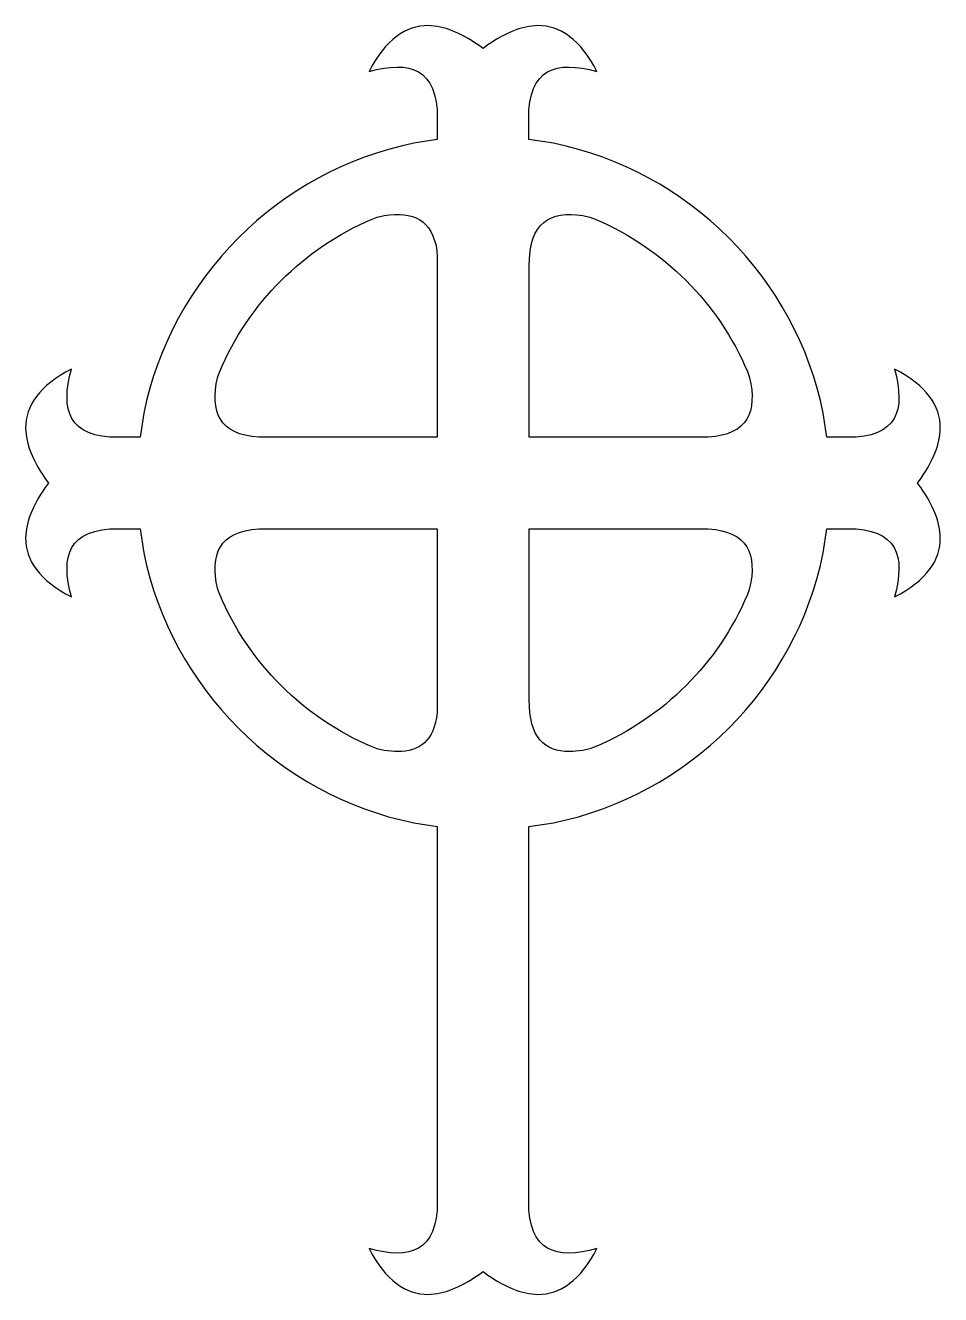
# Model space of a CAD drawing. Header units: centimetres. Extents: x -7.5 to 7.5, y -10.4 to 10.4.
import ezdxf

# ---------------------------------------------------------------- set-up
doc = ezdxf.new("R2010")
doc.units = ezdxf.units.CM
doc.header["$MEASUREMENT"] = 0
doc.layers.add('Camada 1', color=7, linetype='Continuous')

msp = doc.modelspace()

# ---------------------------------------------------------------- linework, layer by layer
at = {"layer": 'Camada 1'}
for points, knots in [([(-0.89196, -10.34689), (-1.26097, -10.35141), (-1.58684, -10.12271), (-1.85766, -9.59989), (-1.85766, -9.59989), (-1.19348, -9.78356), (-0.73898, -9.65185), (-0.7453, -8.82831), (-0.7453, -8.82831), (-0.7453, -8.82831), (-0.7453, -2.71384), (-0.7453, -2.71384), (-0.7453, -2.71384), (-0.7453, -2.71384), (-1.13048, -2.65534), (-1.13048, -2.65534), (-1.13048, -2.65534), (-3.33943, -2.20245), (-5.08018, -0.46171), (-5.53304, 1.74714), (-5.53304, 1.74714), (-5.53304, 1.74714), (-5.59318, 2.14153), (-5.59318, 2.14153), (-5.59318, 2.14153), (-5.59318, 2.14153), (-5.94175, 2.14152), (-5.94175, 2.14152), (-5.94175, 2.14152), (-6.76445, 2.14766), (-6.8966, 1.69313), (-6.7129, 1.02895), (-6.7129, 1.02895), (-7.23593, 1.29978), (-7.46464, 1.62564), (-7.46014, 1.99463), (-7.46014, 1.99463), (-7.45667, 2.24665), (-7.34581, 2.51848), (-7.14513, 2.80672), (-7.14513, 2.80672), (-7.14513, 2.80672), (-7.08663, 2.88668), (-7.08663, 2.88668), (-7.08663, 2.88668), (-7.08663, 2.88668), (-7.14513, 2.96688), (-7.14513, 2.96688), (-7.14513, 2.96688), (-7.34579, 3.25591), (-7.45665, 3.52756), (-7.46014, 3.77875), (-7.46014, 3.77875), (-7.46464, 4.14776), (-7.23596, 4.47363), (-6.7129, 4.74464), (-6.7129, 4.74464), (-6.8966, 4.08027), (-6.76444, 3.62574), (-5.94175, 3.63209), (-5.94175, 3.63209), (-5.94175, 3.63209), (-5.59319, 3.63208), (-5.59319, 3.63208), (-5.59319, 3.63208), (-5.59319, 3.63208), (-5.53305, 4.02626), (-5.53305, 4.02626), (-5.53305, 4.02626), (-5.08016, 6.23521), (-3.33944, 7.97596), (-1.13049, 8.42882), (-1.13049, 8.42882), (-1.13049, 8.42882), (-0.74531, 8.48732), (-0.74531, 8.48732), (-0.74531, 8.48732), (-0.74531, 8.48732), (-0.7453, 8.82852), (-0.7453, 8.82852), (-0.7453, 8.82852), (-0.73895, 9.65124), (-1.19348, 9.78255), (-1.85766, 9.59989), (-1.85766, 9.59989), (-1.58683, 10.12273), (-1.261, 10.35141), (-0.89196, 10.34691), (-0.89196, 10.34691), (-0.64098, 10.34344), (-0.36891, 10.23258), (-0.08009, 10.0319), (-0.08009, 10.0319), (-0.08009, 10.0319), (0.00011, 9.9734), (0.00011, 9.9734), (0.00011, 9.9734), (0.00011, 9.9734), (0.08031, 10.0319), (0.08031, 10.0319), (0.08031, 10.0319), (0.36831, 10.23256), (0.63996, 10.34342), (0.89197, 10.34691), (0.89197, 10.34691), (1.2612, 10.35141), (1.58706, 10.12273), (1.85786, 9.59989), (1.85786, 9.59989), (1.19349, 9.78256), (0.73896, 9.65125), (0.74553, 8.82852), (0.74553, 8.82852), (0.74553, 8.82852), (0.74553, 8.48999), (0.74553, 8.48999), (0.74553, 8.48999), (0.74553, 8.48999), (1.14846, 8.42882), (1.14846, 8.42882), (1.14846, 8.42882), (3.35763, 7.97593), (5.09837, 6.23519), (5.55123, 4.02626), (5.55123, 4.02626), (5.55123, 4.02626), (5.61137, 3.63208), (5.61137, 3.63208), (5.61137, 3.63208), (5.61137, 3.63208), (5.9417, 3.63208), (5.9417, 3.63208), (5.9417, 3.63208), (6.76442, 3.62573), (6.89592, 4.08026), (6.71307, 4.74463), (6.71307, 4.74463), (7.23612, 4.47359), (7.4648, 4.14776), (7.46009, 3.77874), (7.46009, 3.77874), (7.4566, 3.52754), (7.34595, 3.25592), (7.14508, 2.96687), (7.14508, 2.96687), (7.14508, 2.96687), (7.08658, 2.88667), (7.08658, 2.88667), (7.08658, 2.88667), (7.08658, 2.88667), (7.14508, 2.80671), (7.14508, 2.80671), (7.14508, 2.80671), (7.34595, 2.51847), (7.4566, 2.24664), (7.46009, 1.99462), (7.46009, 1.99462), (7.4648, 1.62561), (7.23609, 1.29977), (6.71307, 1.02892), (6.71307, 1.02892), (6.89592, 1.6931), (6.7644, 2.14763), (5.9417, 2.14149), (5.9417, 2.14149), (5.9417, 2.14149), (5.61136, 2.1415), (5.61136, 2.1415), (5.61136, 2.1415), (5.61136, 2.1415), (5.55122, 1.74711), (5.55122, 1.74711), (5.55122, 1.74711), (5.09836, -0.46174), (3.35761, -2.20248), (1.14845, -2.65537), (1.14845, -2.65537), (1.14845, -2.65537), (0.74552, -2.71673), (0.74552, -2.71673), (0.74552, -2.71673), (0.74552, -2.71673), (0.74552, -8.82831), (0.74552, -8.82831), (0.74552, -8.82831), (0.73896, -9.65185), (1.19349, -9.78356), (1.85785, -9.59989), (1.85785, -9.59989), (1.58705, -10.12273), (1.26119, -10.35141), (0.89196, -10.34689), (0.89196, -10.34689), (0.63997, -10.34321), (0.3683, -10.23235), (0.0803, -10.0327), (0.0803, -10.0327), (0.0803, -10.0327), (0.0001, -9.97341), (0.0001, -9.97341), (0.0001, -9.97341), (0.0001, -9.97341), (-0.0801, -10.0327), (-0.0801, -10.0327), (-0.0801, -10.0327), (-0.36891, -10.23235), (-0.64098, -10.34324), (-0.89196, -10.34689)], [0, 0, 0, 0, 0.01886792, 0.01886792, 0.01886792, 0.01886792, 0.03773585, 0.03773585, 0.03773585, 0.03773585, 0.05660377, 0.05660377, 0.05660377, 0.05660377, 0.0754717, 0.0754717, 0.0754717, 0.0754717, 0.09433962, 0.09433962, 0.09433962, 0.09433962, 0.11320755, 0.11320755, 0.11320755, 0.11320755, 0.13207547, 0.13207547, 0.13207547, 0.13207547, 0.1509434, 0.1509434, 0.1509434, 0.1509434, 0.16981132, 0.16981132, 0.16981132, 0.16981132, 0.18867925, 0.18867925, 0.18867925, 0.18867925, 0.20754717, 0.20754717, 0.20754717, 0.20754717, 0.22641509, 0.22641509, 0.22641509, 0.22641509, 0.24528302, 0.24528302, 0.24528302, 0.24528302, 0.26415094, 0.26415094, 0.26415094, 0.26415094, 0.28301887, 0.28301887, 0.28301887, 0.28301887, 0.30188679, 0.30188679, 0.30188679, 0.30188679, 0.32075472, 0.32075472, 0.32075472, 0.32075472, 0.33962264, 0.33962264, 0.33962264, 0.33962264, 0.35849057, 0.35849057, 0.35849057, 0.35849057, 0.37735849, 0.37735849, 0.37735849, 0.37735849, 0.39622642, 0.39622642, 0.39622642, 0.39622642, 0.41509434, 0.41509434, 0.41509434, 0.41509434, 0.43396226, 0.43396226, 0.43396226, 0.43396226, 0.45283019, 0.45283019, 0.45283019, 0.45283019, 0.47169811, 0.47169811, 0.47169811, 0.47169811, 0.49056604, 0.49056604, 0.49056604, 0.49056604, 0.50943396, 0.50943396, 0.50943396, 0.50943396, 0.52830189, 0.52830189, 0.52830189, 0.52830189, 0.54716981, 0.54716981, 0.54716981, 0.54716981, 0.56603774, 0.56603774, 0.56603774, 0.56603774, 0.58490566, 0.58490566, 0.58490566, 0.58490566, 0.60377358, 0.60377358, 0.60377358, 0.60377358, 0.62264151, 0.62264151, 0.62264151, 0.62264151, 0.64150943, 0.64150943, 0.64150943, 0.64150943, 0.66037736, 0.66037736, 0.66037736, 0.66037736, 0.67924528, 0.67924528, 0.67924528, 0.67924528, 0.69811321, 0.69811321, 0.69811321, 0.69811321, 0.71698113, 0.71698113, 0.71698113, 0.71698113, 0.73584906, 0.73584906, 0.73584906, 0.73584906, 0.75471698, 0.75471698, 0.75471698, 0.75471698, 0.77358491, 0.77358491, 0.77358491, 0.77358491, 0.79245283, 0.79245283, 0.79245283, 0.79245283, 0.81132075, 0.81132075, 0.81132075, 0.81132075, 0.83018868, 0.83018868, 0.83018868, 0.83018868, 0.8490566, 0.8490566, 0.8490566, 0.8490566, 0.86792453, 0.86792453, 0.86792453, 0.86792453, 0.88679245, 0.88679245, 0.88679245, 0.88679245, 0.90566038, 0.90566038, 0.90566038, 0.90566038, 0.9245283, 0.9245283, 0.9245283, 0.9245283, 0.94339623, 0.94339623, 0.94339623, 0.94339623, 0.96226415, 0.96226415, 0.96226415, 0.96226415, 1, 1, 1, 1]), ([(-0.7453, 3.63208), (-0.7453, 3.63208), (-0.7453, 6.58092), (-0.7453, 6.58092), (-0.7453, 6.58092), (-0.7453, 6.58092), (-0.75062, 6.66805), (-0.75062, 6.66805), (-0.75062, 6.66805), (-0.81997, 7.18658), (-1.14398, 7.3226), (-1.61015, 7.24775), (-1.61015, 7.24775), (-1.61015, 7.24775), (-1.72633, 7.22177), (-1.72633, 7.22177), (-1.72633, 7.22177), (-1.72633, 7.22177), (-1.80917, 7.19108), (-1.80917, 7.19108), (-1.80917, 7.19108), (-2.92621, 6.71859), (-3.82278, 5.82202), (-4.2953, 4.70495), (-4.2953, 4.70495), (-4.2953, 4.70495), (-4.32578, 4.62211), (-4.32578, 4.62211), (-4.32578, 4.62211), (-4.32578, 4.62211), (-4.35195, 4.50614), (-4.35195, 4.50614), (-4.35195, 4.50614), (-4.43746, 3.97409), (-4.2468, 3.62656), (-3.52658, 3.63209), (-3.52658, 3.63209), (-3.52658, 3.63209), (-0.7453, 3.63208), (-0.7453, 3.63208)], [0, 0, 0, 0, 0.09090909, 0.09090909, 0.09090909, 0.09090909, 0.18181818, 0.18181818, 0.18181818, 0.18181818, 0.27272727, 0.27272727, 0.27272727, 0.27272727, 0.36363636, 0.36363636, 0.36363636, 0.36363636, 0.45454545, 0.45454545, 0.45454545, 0.45454545, 0.54545455, 0.54545455, 0.54545455, 0.54545455, 0.63636364, 0.63636364, 0.63636364, 0.63636364, 0.72727273, 0.72727273, 0.72727273, 0.72727273, 0.81818182, 0.81818182, 0.81818182, 0.81818182, 1, 1, 1, 1]), ([(3.54457, 3.63208), (4.26482, 3.62655), (4.45566, 3.97408), (4.37015, 4.50613), (4.37015, 4.50613), (4.37015, 4.50613), (4.34396, 4.6221), (4.34396, 4.6221), (4.34396, 4.6221), (4.34396, 4.6221), (4.31329, 4.70494), (4.31329, 4.70494), (4.31329, 4.70494), (3.84077, 5.82201), (2.94524, 6.71855), (1.82716, 7.19107), (1.82716, 7.19107), (1.82716, 7.19107), (1.74532, 7.22176), (1.74532, 7.22176), (1.74532, 7.22176), (1.74532, 7.22176), (1.62832, 7.24774), (1.62832, 7.24774), (1.62832, 7.24774), (1.09648, 7.33325), (0.74895, 7.14259), (0.75448, 6.42237), (0.75448, 6.42237), (0.75448, 6.42237), (0.75448, 3.63207), (0.75448, 3.63207), (0.75448, 3.63207), (0.75448, 3.63207), (3.54457, 3.63208), (3.54457, 3.63208)], [0, 0, 0, 0, 0.1, 0.1, 0.1, 0.1, 0.2, 0.2, 0.2, 0.2, 0.3, 0.3, 0.3, 0.3, 0.4, 0.4, 0.4, 0.4, 0.5, 0.5, 0.5, 0.5, 0.6, 0.6, 0.6, 0.6, 0.7, 0.7, 0.7, 0.7, 0.8, 0.8, 0.8, 0.8, 1, 1, 1, 1]), ([(-1.39332, -1.49308), (-1.03698, -1.49432), (-0.79745, -1.32044), (-0.74612, -0.86305), (-0.74612, -0.86305), (-0.74612, -0.86305), (-0.7453, -0.84053), (-0.7453, -0.84053), (-0.7453, -0.84053), (-0.7453, -0.84053), (-0.7453, 2.14152), (-0.7453, 2.14152), (-0.7453, 2.14152), (-0.7453, 2.14152), (-3.5266, 2.14152), (-3.5266, 2.14152), (-3.5266, 2.14152), (-4.24682, 2.14684), (-4.43748, 1.79949), (-4.35197, 1.26747), (-4.35197, 1.26747), (-4.35197, 1.26747), (-4.3258, 1.15129), (-4.3258, 1.15129), (-4.3258, 1.15129), (-4.3258, 1.15129), (-4.29532, 1.06845), (-4.29532, 1.06845), (-4.29532, 1.06845), (-3.8228, -0.04862), (-2.92623, -0.94524), (-1.80919, -1.41779), (-1.80919, -1.41779), (-1.80919, -1.41779), (-1.72635, -1.44806), (-1.72635, -1.44806), (-1.72635, -1.44806), (-1.72635, -1.44806), (-1.61017, -1.47425), (-1.61017, -1.47425), (-1.61017, -1.47425), (-1.53363, -1.48612), (-1.46164, -1.49308), (-1.39332, -1.49308)], [0, 0, 0, 0, 0.08333333, 0.08333333, 0.08333333, 0.08333333, 0.16666667, 0.16666667, 0.16666667, 0.16666667, 0.25, 0.25, 0.25, 0.25, 0.33333333, 0.33333333, 0.33333333, 0.33333333, 0.41666667, 0.41666667, 0.41666667, 0.41666667, 0.5, 0.5, 0.5, 0.5, 0.58333333, 0.58333333, 0.58333333, 0.58333333, 0.66666667, 0.66666667, 0.66666667, 0.66666667, 0.75, 0.75, 0.75, 0.75, 0.83333333, 0.83333333, 0.83333333, 0.83333333, 1, 1, 1, 1]), ([(1.4115, -1.49308), (1.47982, -1.49308), (1.55184, -1.48612), (1.62833, -1.47427), (1.62833, -1.47427), (1.62833, -1.47427), (1.74454, -1.44808), (1.74454, -1.44808), (1.74454, -1.44808), (1.74454, -1.44808), (1.82717, -1.41781), (1.82717, -1.41781), (1.82717, -1.41781), (2.94525, -0.94529), (3.84076, -0.04864), (4.3133, 1.06843), (4.3133, 1.06843), (4.3133, 1.06843), (4.34397, 1.15127), (4.34397, 1.15127), (4.34397, 1.15127), (4.34397, 1.15127), (4.37016, 1.26745), (4.37016, 1.26745), (4.37016, 1.26745), (4.45565, 1.79947), (4.26483, 2.14682), (3.54458, 2.1415), (3.54458, 2.1415), (3.54458, 2.1415), (0.75449, 2.1415), (0.75449, 2.1415), (0.75449, 2.1415), (0.75449, 2.1415), (0.75449, -0.64911), (0.75449, -0.64911), (0.75449, -0.64911), (0.74999, -1.26641), (1.00362, -1.49512), (1.4115, -1.49308)], [0, 0, 0, 0, 0.09090909, 0.09090909, 0.09090909, 0.09090909, 0.18181818, 0.18181818, 0.18181818, 0.18181818, 0.27272727, 0.27272727, 0.27272727, 0.27272727, 0.36363636, 0.36363636, 0.36363636, 0.36363636, 0.45454545, 0.45454545, 0.45454545, 0.45454545, 0.54545455, 0.54545455, 0.54545455, 0.54545455, 0.63636364, 0.63636364, 0.63636364, 0.63636364, 0.72727273, 0.72727273, 0.72727273, 0.72727273, 0.81818182, 0.81818182, 0.81818182, 0.81818182, 1, 1, 1, 1])]:
    msp.add_open_spline(points, degree=3, knots=knots, dxfattribs=at)

doc.saveas('drawing.dxf')
